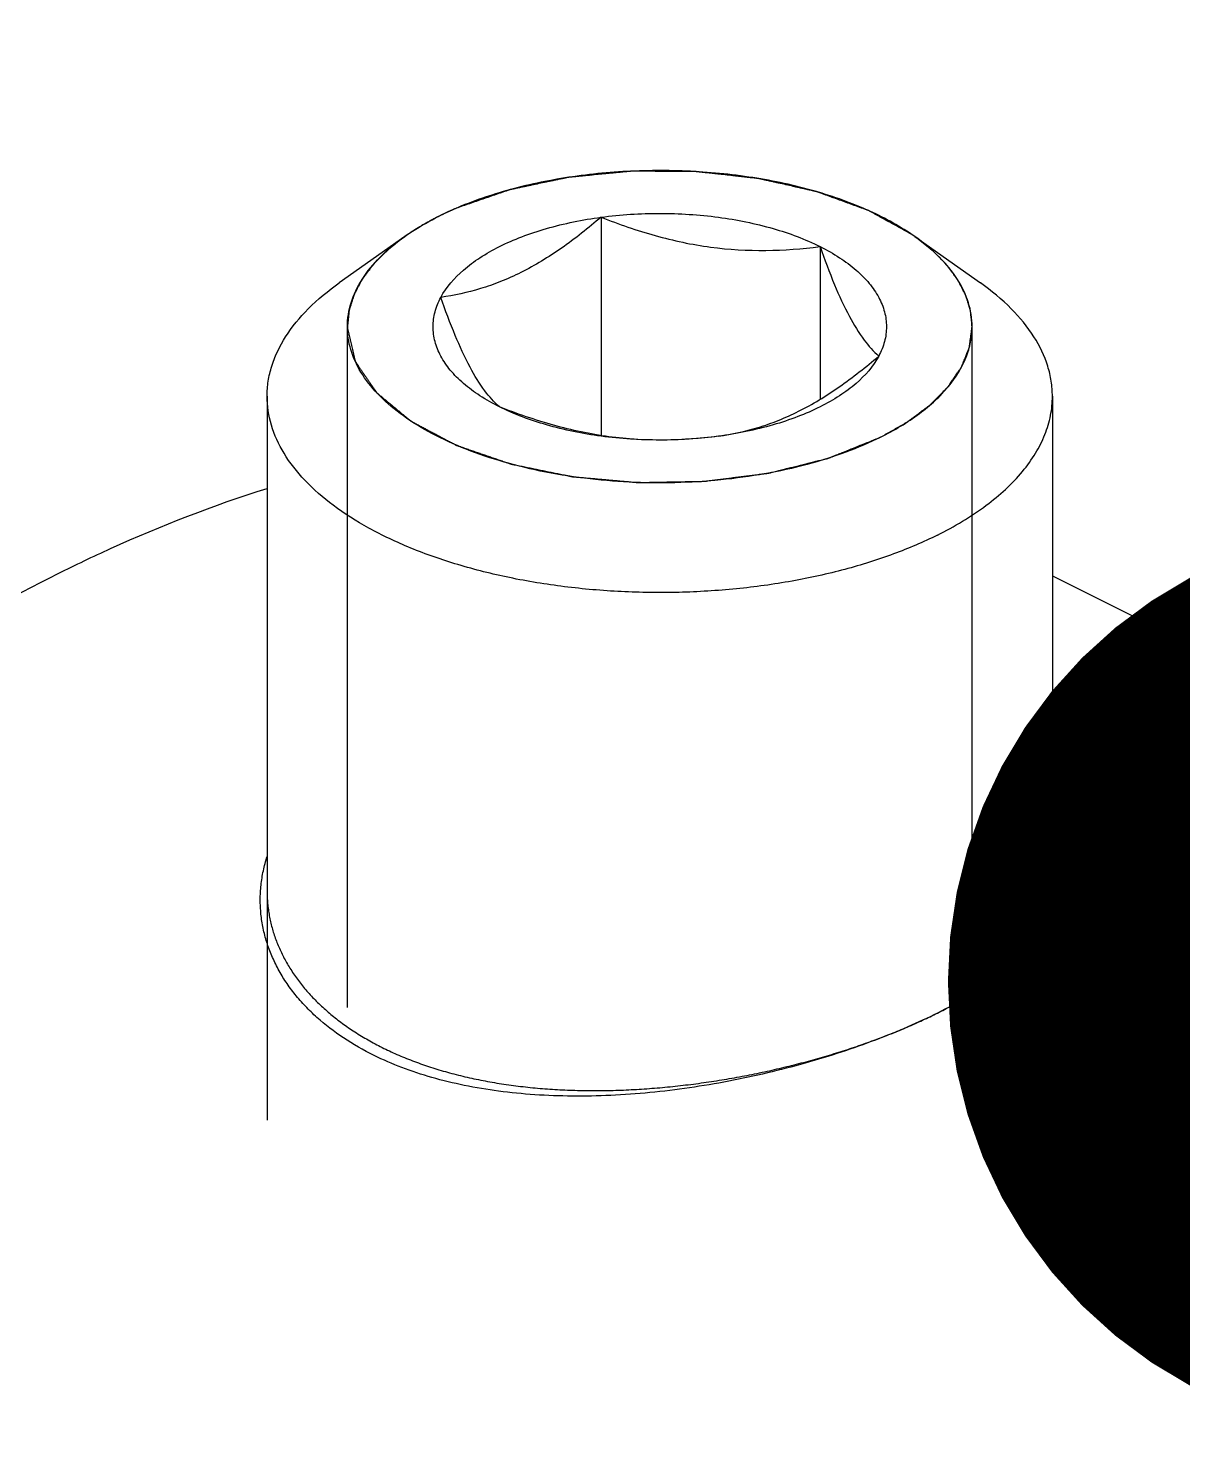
# Model space of a CAD drawing. Header units: millimetres. Extents: x 0 to 210, y 0 to 297.
# Drawn here: x 113.96 to 118.37, y 154.92 to 160.31 of the extents above; entities that cross this region are included whole.
import ezdxf

# ---------------------------------------------------------------- set-up
doc = ezdxf.new("R2010")
doc.units = ezdxf.units.MM
doc.header["$LTSCALE"] = 19.36
doc.layers.get('0').update_dxf_attribs({"linetype": 'CONTINUOUS'})
doc.layers.add('02___PRT_ALL_AXES', color=7, linetype='CONTINUOUS')
doc.styles.get("Standard").update_dxf_attribs({"font": 'txt', "width": 0.85})
doc.dimstyles.get("Standard").update_dxf_attribs({"dimtxt": 3.5, "dimasz": 3.5, "dimexe": 1.5, "dimexo": 1, "dimtad": 1, "dimdec": 3, "dimtxsty": 'STANDARD', "dimblk": 'OPEN', "dimblk1": 'OPEN', "dimblk2": 'OPEN', "dimcen": 0.09, "dimadec": 3, "dimazin": 2, "dimtol": 1, "dimtp": 0.001, "dimtm": 0.001, "dimtfac": 1, "dimtdec": 3, "dimtofl": 0, "dimtmove": 0, "dimatfit": 3, "dimldrblk": 'OPEN', "dimfxl": 1, "dimtolj": 1, "dimarcsym": 0})

# ---------------------------------------------------------------- blocks, each defined once
blk = doc.blocks.new('_OPEN')
at = {"color": 0, "linetype": 'BYBLOCK'}
for p, q in [((0, 0), (-1, 0.2143)), ((-1, -0.2143), (0, 0)), ((-1, 0), (0, 0))]:
    blk.add_line(p, q, dxfattribs=at)

msp = doc.modelspace()

# ---------------------------------------------------------------- linework, layer by layer
at = {"color": 2, "linetype": 'CONTINUOUS'}
for p, q in [((115.3994, 159.5151), (115.3973, 159.5136)), ((115.4102, 159.5225), (115.3994, 159.5151)), ((115.4666, 159.558), (115.4629, 159.5558)), ((117.3458, 159.5136), (117.3346, 159.5214)), ((115.1783, 156.5683), (115.1783, 159.1691)), ((115.1783, 159.1691), (115.1784, 159.1628)), ((117.5648, 156.6455), (117.5648, 159.1691))]:
    msp.add_line(p, q, dxfattribs=at)
for points, knots in [([(117.3346, 159.5214), (117.3277, 159.5252), (117.314, 159.5327), (117.2935, 159.5441), (117.2729, 159.5555), (117.2524, 159.5669), (117.2352, 159.5764), (117.2215, 159.5839), (117.2113, 159.5896), (117.2027, 159.5944), (117.1959, 159.5982), (117.1907, 159.601), (117.1856, 159.6039), (117.1813, 159.6062), (117.1779, 159.6081), (117.1757, 159.6093), (117.174, 159.6103), (117.1727, 159.611), (117.1717, 159.6116), (117.1709, 159.612), (117.1705, 159.6122), (117.1702, 159.6124), (117.1698, 159.6125), (117.1693, 159.6127), (117.1684, 159.6131), (117.1671, 159.6135), (117.1655, 159.6141), (117.1635, 159.6148), (117.1609, 159.6158), (117.1567, 159.6173), (117.1516, 159.6192), (117.1454, 159.6214), (117.1392, 159.6237), (117.1309, 159.6267), (117.1206, 159.6305), (117.1082, 159.635), (117.0917, 159.641), (117.0711, 159.6485), (117.0504, 159.6561), (117.0339, 159.6621), (117.0215, 159.6666), (117.0112, 159.6704), (117.0029, 159.6734), (116.9968, 159.6756), (116.9906, 159.6779), (116.9854, 159.6798), (116.9813, 159.6813), (116.9787, 159.6822), (116.9766, 159.683), (116.9751, 159.6836), (116.9738, 159.684), (116.9727, 159.6844), (116.972, 159.6847), (116.9711, 159.6849), (116.9699, 159.6851), (116.9685, 159.6855), (116.9667, 159.6859), (116.9644, 159.6864), (116.9615, 159.6871), (116.9568, 159.6881), (116.951, 159.6894), (116.944, 159.691), (116.937, 159.6926), (116.9277, 159.6947), (116.9161, 159.6973), (116.9021, 159.7005), (116.8835, 159.7047), (116.8602, 159.7099), (116.8369, 159.7152), (116.8183, 159.7194), (116.8043, 159.7226), (116.7903, 159.7257), (116.7787, 159.7283), (116.7694, 159.7304), (116.7636, 159.7318), (116.7589, 159.7328), (116.7554, 159.7336), (116.7525, 159.7343), (116.7505, 159.7347), (116.7493, 159.735), (116.7484, 159.7352), (116.7475, 159.7353), (116.7462, 159.7354), (116.7441, 159.7357), (116.7409, 159.736), (116.7372, 159.7364), (116.7322, 159.737), (116.726, 159.7377), (116.716, 159.7388), (116.7035, 159.7402), (116.6885, 159.7418), (116.6736, 159.7435), (116.6536, 159.7457), (116.6287, 159.7485), (116.6037, 159.7512), (116.5838, 159.7534), (116.5688, 159.7551), (116.5538, 159.7568), (116.5414, 159.7582), (116.5314, 159.7593), (116.5251, 159.76), (116.5202, 159.7605), (116.5164, 159.7609), (116.5133, 159.7613), (116.5111, 159.7615), (116.5099, 159.7616), (116.5089, 159.7618), (116.508, 159.7618), (116.5067, 159.7618), (116.5045, 159.7618), (116.5013, 159.7618), (116.4974, 159.7618), (116.4923, 159.7619), (116.4859, 159.7619), (116.4757, 159.762), (116.4629, 159.762), (116.4476, 159.7621), (116.4323, 159.7622), (116.4118, 159.7624), (116.3863, 159.7625), (116.3607, 159.7627), (116.3403, 159.7628), (116.325, 159.7629), (116.3096, 159.763), (116.2969, 159.7631), (116.2866, 159.7631), (116.2802, 159.7632), (116.2751, 159.7632), (116.2713, 159.7632), (116.2681, 159.7632), (116.2659, 159.7633), (116.2646, 159.7633), (116.2636, 159.7633), (116.2627, 159.7632), (116.2614, 159.7631), (116.2592, 159.7628), (116.2561, 159.7625), (116.2523, 159.7622), (116.2473, 159.7617), (116.2411, 159.7611), (116.231, 159.7601), (116.2185, 159.7589), (116.2034, 159.7574), (116.1884, 159.7559), (116.1683, 159.7539), (116.1433, 159.7515), (116.1182, 159.749), (116.0981, 159.7471), (116.0831, 159.7456), (116.068, 159.7441), (116.0555, 159.7429), (116.0455, 159.7419), (116.0392, 159.7413), (116.0342, 159.7408), (116.0304, 159.7404), (116.0273, 159.7401), (116.0251, 159.7399), (116.0238, 159.7398), (116.0229, 159.7397), (116.022, 159.7395), (116.0208, 159.7393), (116.0188, 159.7388), (116.0158, 159.7382), (116.0123, 159.7374), (116.0076, 159.7365), (116.0017, 159.7352), (115.9923, 159.7332), (115.9805, 159.7307), (115.9664, 159.7278), (115.9523, 159.7248), (115.9334, 159.7208), (115.9099, 159.7158), (115.8864, 159.7109), (115.8675, 159.7069), (115.8534, 159.7039), (115.8416, 159.7014), (115.8322, 159.6994), (115.8251, 159.6979), (115.8181, 159.6965), (115.8122, 159.6952), (115.8075, 159.6942), (115.8046, 159.6936), (115.8022, 159.6931), (115.8004, 159.6927), (115.799, 159.6924), (115.7978, 159.6922), (115.7969, 159.692), (115.7961, 159.6917), (115.795, 159.6913), (115.7937, 159.6909), (115.7921, 159.6903), (115.79, 159.6896), (115.7874, 159.6887), (115.7831, 159.6872), (115.7779, 159.6854), (115.7715, 159.6832), (115.7652, 159.681), (115.7567, 159.678), (115.7461, 159.6744), (115.7334, 159.67), (115.7165, 159.6641), (115.6953, 159.6568), (115.6699, 159.648), (115.6361, 159.6362), (115.6107, 159.6274), (115.5938, 159.6216)], [0, 0, 0, 0, 0.015625, 0.03125, 0.046875, 0.0625, 0.078125, 0.085938, 0.09375, 0.101562, 0.105469, 0.109375, 0.113281, 0.117188, 0.119141, 0.121094, 0.12207, 0.123047, 0.124023, 0.124512, 0.124756, 0.125, 0.125244, 0.125488, 0.125977, 0.126953, 0.12793, 0.128906, 0.130859, 0.132812, 0.136719, 0.140625, 0.144531, 0.148438, 0.15625, 0.164062, 0.171875, 0.1875, 0.203125, 0.210938, 0.21875, 0.226562, 0.230469, 0.234375, 0.238281, 0.242188, 0.244141, 0.246094, 0.24707, 0.248047, 0.249023, 0.249512, 0.25, 0.250488, 0.250977, 0.251953, 0.25293, 0.253906, 0.255859, 0.257812, 0.261719, 0.265625, 0.269531, 0.273438, 0.28125, 0.289062, 0.296875, 0.3125, 0.328125, 0.335938, 0.34375, 0.351562, 0.359375, 0.363281, 0.367188, 0.369141, 0.371094, 0.373047, 0.374023, 0.374512, 0.375, 0.375488, 0.375977, 0.376953, 0.378906, 0.380859, 0.382812, 0.386719, 0.390625, 0.398438, 0.40625, 0.414062, 0.421875, 0.4375, 0.453125, 0.460938, 0.46875, 0.476562, 0.484375, 0.488281, 0.492188, 0.494141, 0.496094, 0.498047, 0.499023, 0.499512, 0.5, 0.500488, 0.500977, 0.501953, 0.503906, 0.505859, 0.507812, 0.511719, 0.515625, 0.523438, 0.53125, 0.539062, 0.546875, 0.5625, 0.578125, 0.585938, 0.59375, 0.601562, 0.609375, 0.613281, 0.617188, 0.619141, 0.621094, 0.623047, 0.624023, 0.624512, 0.625, 0.625488, 0.625977, 0.626953, 0.628906, 0.630859, 0.632812, 0.636719, 0.640625, 0.648438, 0.65625, 0.664062, 0.671875, 0.6875, 0.703125, 0.710938, 0.71875, 0.726562, 0.734375, 0.738281, 0.742188, 0.744141, 0.746094, 0.748047, 0.749023, 0.749512, 0.75, 0.750488, 0.750977, 0.751953, 0.753906, 0.755859, 0.757812, 0.761719, 0.765625, 0.773438, 0.78125, 0.789062, 0.796875, 0.8125, 0.828125, 0.835938, 0.84375, 0.851562, 0.855469, 0.859375, 0.863281, 0.867188, 0.869141, 0.871094, 0.87207, 0.873047, 0.874023, 0.874512, 0.875, 0.875488, 0.875977, 0.876953, 0.87793, 0.878906, 0.880859, 0.882812, 0.886719, 0.890625, 0.894531, 0.898438, 0.90625, 0.914062, 0.921875, 0.9375, 0.953125, 0.96875, 1, 1, 1, 1]), ([(115.5938, 159.6216), (115.5926, 159.6211), (115.5908, 159.6203), (115.5885, 159.6193), (115.587, 159.6186), (115.5858, 159.6181), (115.5851, 159.6178), (115.5846, 159.6176), (115.5843, 159.6174), (115.5838, 159.6172), (115.5834, 159.617), (115.5822, 159.6165), (115.5805, 159.6157), (115.5781, 159.6147), (115.5762, 159.6138), (115.5746, 159.6131), (115.5736, 159.6127), (115.5729, 159.6124), (115.5724, 159.6121), (115.572, 159.612), (115.5717, 159.6118), (115.5712, 159.6116), (115.5705, 159.6113), (115.5693, 159.6107), (115.5679, 159.6101), (115.5664, 159.6094), (115.5653, 159.6089), (115.5644, 159.6085), (115.5637, 159.6082), (115.5632, 159.608), (115.5629, 159.6078), (115.5627, 159.6077), (115.5624, 159.6076), (115.562, 159.6074), (115.5613, 159.6071), (115.5604, 159.6067), (115.5592, 159.6061), (115.5577, 159.6054), (115.5558, 159.6045), (115.5528, 159.6031), (115.549, 159.6013), (115.5452, 159.5995), (115.5422, 159.5981), (115.5404, 159.5972), (115.539, 159.5965), (115.5383, 159.5962), (115.5377, 159.5958), (115.5368, 159.5954), (115.5348, 159.5944), (115.5318, 159.593), (115.5291, 159.5916), (115.5278, 159.591)], [0, 0, 0, 0, 0.0625, 0.09375, 0.125, 0.140625, 0.15625, 0.164062, 0.167969, 0.171875, 0.179688, 0.1875, 0.21875, 0.25, 0.28125, 0.296875, 0.3125, 0.320312, 0.328125, 0.332031, 0.335938, 0.34375, 0.359375, 0.375, 0.40625, 0.4375, 0.453125, 0.46875, 0.484375, 0.492188, 0.496094, 0.5, 0.503906, 0.507812, 0.515625, 0.53125, 0.546875, 0.5625, 0.59375, 0.625, 0.6875, 0.75, 0.78125, 0.8125, 0.828125, 0.835938, 0.84375, 0.859375, 0.875, 0.9375, 1, 1, 1, 1]), ([(115.5278, 159.591), (115.5267, 159.5904), (115.525, 159.5896), (115.5228, 159.5885), (115.5215, 159.5878), (115.5204, 159.5872), (115.5197, 159.5869), (115.5192, 159.5866), (115.5189, 159.5865), (115.5185, 159.5863), (115.5181, 159.5861), (115.517, 159.5855), (115.5154, 159.5847), (115.5132, 159.5835), (115.511, 159.5824), (115.5094, 159.5816), (115.5083, 159.581), (115.5079, 159.5808), (115.5075, 159.5806), (115.5072, 159.5804), (115.5068, 159.5802), (115.5061, 159.5798), (115.505, 159.5793), (115.5037, 159.5785), (115.5023, 159.5778), (115.5013, 159.5773), (115.5005, 159.5768), (115.4998, 159.5765), (115.4993, 159.5762), (115.4991, 159.5761), (115.4989, 159.576), (115.4986, 159.5758), (115.4982, 159.5757), (115.4976, 159.5753), (115.4967, 159.5748), (115.4957, 159.5743), (115.4943, 159.5735), (115.4925, 159.5725), (115.4897, 159.571), (115.4862, 159.5691), (115.4827, 159.5671), (115.4799, 159.5656), (115.4782, 159.5646), (115.477, 159.5639), (115.4763, 159.5636), (115.4757, 159.5632), (115.4749, 159.5628), (115.4731, 159.5617), (115.4703, 159.5601), (115.4678, 159.5587), (115.4666, 159.558)], [0, 0, 0, 0, 0.0625, 0.09375, 0.125, 0.140625, 0.15625, 0.164062, 0.167969, 0.171875, 0.179688, 0.1875, 0.21875, 0.25, 0.28125, 0.3125, 0.320312, 0.328125, 0.332031, 0.335938, 0.34375, 0.359375, 0.375, 0.40625, 0.4375, 0.453125, 0.46875, 0.484375, 0.492188, 0.496094, 0.5, 0.503906, 0.507812, 0.515625, 0.53125, 0.546875, 0.5625, 0.59375, 0.625, 0.6875, 0.75, 0.78125, 0.8125, 0.828125, 0.835938, 0.84375, 0.859375, 0.875, 0.9375, 1, 1, 1, 1]), ([(115.3973, 159.5136), (115.3892, 159.5072), (115.3771, 159.4976), (115.3629, 159.4865), (115.3548, 159.4801), (115.3488, 159.4753), (115.3437, 159.4713), (115.3397, 159.4681), (115.3372, 159.4661), (115.3352, 159.4646), (115.3339, 159.4636), (115.333, 159.4629), (115.3325, 159.4625), (115.3321, 159.462), (115.3316, 159.4615), (115.3303, 159.4602), (115.3284, 159.4583), (115.3259, 159.4558), (115.3233, 159.4533), (115.32, 159.4499), (115.3141, 159.444), (115.3056, 159.4356), (115.2972, 159.4271), (115.2913, 159.4212), (115.2879, 159.4178), (115.2854, 159.4153), (115.2829, 159.4128), (115.281, 159.4109), (115.2797, 159.4096), (115.2792, 159.4091), (115.2787, 159.4087), (115.2784, 159.4082), (115.2778, 159.4074), (115.2769, 159.4063), (115.2755, 159.4045), (115.2738, 159.4022), (115.2711, 159.3985), (115.2676, 159.394), (115.2635, 159.3885), (115.2593, 159.383), (115.2552, 159.3775), (115.2511, 159.372), (115.247, 159.3666), (115.2435, 159.362), (115.2408, 159.3584), (115.239, 159.3561), (115.2377, 159.3542), (115.2366, 159.3529), (115.2358, 159.3517), (115.2352, 159.3509), (115.2348, 159.3505), (115.2345, 159.3501), (115.2344, 159.3498), (115.2341, 159.3493), (115.2337, 159.3485), (115.2331, 159.3474), (115.2324, 159.346), (115.2314, 159.3442), (115.2302, 159.3419), (115.2283, 159.3383), (115.2259, 159.3337), (115.223, 159.3282), (115.2201, 159.3228), (115.2172, 159.3173), (115.2144, 159.3118), (115.2115, 159.3064), (115.2091, 159.3018), (115.2072, 159.2981), (115.206, 159.2959), (115.205, 159.294), (115.2044, 159.2929), (115.204, 159.2921), (115.2037, 159.2916), (115.2036, 159.2912), (115.2034, 159.2906), (115.203, 159.2892), (115.2023, 159.2871), (115.2014, 159.2843), (115.2006, 159.2815), (115.1994, 159.2778), (115.1973, 159.2713), (115.1944, 159.2619), (115.1914, 159.2526), (115.1894, 159.2461), (115.1882, 159.2424), (115.1873, 159.2396), (115.1864, 159.2368), (115.1858, 159.2347), (115.1853, 159.2333), (115.1852, 159.2327), (115.185, 159.2322), (115.1849, 159.2318), (115.1848, 159.2309), (115.1847, 159.2297), (115.1845, 159.2277), (115.1842, 159.2252), (115.1838, 159.2213), (115.1833, 159.2164), (115.1827, 159.2105), (115.1818, 159.2026), (115.1808, 159.1927), (115.1795, 159.1809), (115.1787, 159.173), (115.1783, 159.1691)], [0, 0, 0, 0, 0.0625, 0.09375, 0.109375, 0.125, 0.140625, 0.148438, 0.15625, 0.160156, 0.164062, 0.166016, 0.166992, 0.167969, 0.169922, 0.171875, 0.179688, 0.1875, 0.195312, 0.203125, 0.21875, 0.25, 0.28125, 0.296875, 0.304688, 0.3125, 0.320312, 0.328125, 0.330078, 0.332031, 0.333008, 0.333984, 0.335938, 0.339844, 0.34375, 0.351562, 0.359375, 0.375, 0.390625, 0.40625, 0.421875, 0.4375, 0.453125, 0.46875, 0.476562, 0.484375, 0.488281, 0.492188, 0.496094, 0.498047, 0.499023, 0.5, 0.500977, 0.501953, 0.503906, 0.507812, 0.511719, 0.515625, 0.523438, 0.53125, 0.546875, 0.5625, 0.578125, 0.59375, 0.609375, 0.625, 0.640625, 0.648438, 0.65625, 0.660156, 0.664062, 0.666016, 0.666992, 0.667969, 0.669922, 0.671875, 0.679688, 0.6875, 0.695312, 0.703125, 0.71875, 0.75, 0.78125, 0.796875, 0.804688, 0.8125, 0.820312, 0.828125, 0.830078, 0.832031, 0.833008, 0.833984, 0.835938, 0.839844, 0.84375, 0.851562, 0.859375, 0.875, 0.890625, 0.90625, 0.9375, 0.96875, 1, 1, 1, 1]), ([(115.4629, 159.5558), (115.4609, 159.5546), (115.4579, 159.5528), (115.4544, 159.5507), (115.4524, 159.5495), (115.4509, 159.5486), (115.4494, 159.5477), (115.4483, 159.547), (115.4475, 159.5466), (115.4472, 159.5464), (115.447, 159.5463), (115.4467, 159.5461), (115.4461, 159.5457), (115.4453, 159.5452), (115.444, 159.5444), (115.4423, 159.5434), (115.4407, 159.5424), (115.4394, 159.5416), (115.4384, 159.5409), (115.4376, 159.5404), (115.437, 159.5401), (115.4367, 159.5399), (115.4364, 159.5397), (115.4363, 159.5396), (115.436, 159.5395), (115.4356, 159.5392), (115.435, 159.5388), (115.4343, 159.5383), (115.4333, 159.5377), (115.4321, 159.537), (115.4302, 159.5357), (115.4283, 159.5345), (115.4264, 159.5333), (115.425, 159.5323), (115.4238, 159.5316), (115.4228, 159.5309), (115.4222, 159.5306), (115.4217, 159.5302), (115.4214, 159.53), (115.4212, 159.5299), (115.4209, 159.5297), (115.4203, 159.5293), (115.4194, 159.5287), (115.4181, 159.5278), (115.4164, 159.5266), (115.4136, 159.5248), (115.4116, 159.5234), (115.4102, 159.5225)], [0, 0, 0, 0, 0.125, 0.1875, 0.21875, 0.25, 0.28125, 0.3125, 0.320312, 0.328125, 0.332031, 0.335938, 0.34375, 0.359375, 0.375, 0.40625, 0.4375, 0.453125, 0.46875, 0.484375, 0.492188, 0.496094, 0.5, 0.503906, 0.507812, 0.515625, 0.53125, 0.546875, 0.5625, 0.59375, 0.625, 0.6875, 0.71875, 0.75, 0.78125, 0.796875, 0.8125, 0.820312, 0.828125, 0.832031, 0.835938, 0.84375, 0.859375, 0.875, 0.90625, 0.9375, 1, 1, 1, 1]), ([(117.5648, 159.1691), (117.564, 159.1766), (117.5629, 159.1879), (117.5616, 159.2011), (117.5608, 159.2087), (117.5602, 159.2143), (117.5597, 159.219), (117.5594, 159.2228), (117.5591, 159.2252), (117.5589, 159.227), (117.5588, 159.2282), (117.5587, 159.229), (117.5587, 159.2295), (117.5585, 159.23), (117.5583, 159.2306), (117.5579, 159.232), (117.5573, 159.2341), (117.5564, 159.2369), (117.5555, 159.2396), (117.5544, 159.2434), (117.5524, 159.2499), (117.5496, 159.2592), (117.5467, 159.2686), (117.5447, 159.2751), (117.5436, 159.2788), (117.5427, 159.2816), (117.5419, 159.2844), (117.5412, 159.2865), (117.5408, 159.2879), (117.5406, 159.2885), (117.5405, 159.2889), (117.5402, 159.2894), (117.5398, 159.2902), (117.5392, 159.2914), (117.5382, 159.2933), (117.537, 159.2957), (117.535, 159.2995), (117.5326, 159.3042), (117.5296, 159.3098), (117.5266, 159.3155), (117.5237, 159.3212), (117.5207, 159.3268), (117.5178, 159.3325), (117.5153, 159.3372), (117.5134, 159.341), (117.5121, 159.3434), (117.5112, 159.3453), (117.5104, 159.3467), (117.5098, 159.3478), (117.5094, 159.3487), (117.5091, 159.3491), (117.509, 159.3495), (117.5087, 159.3498), (117.5084, 159.3503), (117.5078, 159.351), (117.507, 159.3522), (117.506, 159.3535), (117.5046, 159.3552), (117.503, 159.3575), (117.5003, 159.361), (117.497, 159.3654), (117.4931, 159.3707), (117.4891, 159.376), (117.4852, 159.3813), (117.4812, 159.3866), (117.4772, 159.3919), (117.4739, 159.3963), (117.4713, 159.3999), (117.4696, 159.4021), (117.4683, 159.4038), (117.4675, 159.4049), (117.4669, 159.4057), (117.4666, 159.4062), (117.4661, 159.4066), (117.4656, 159.4071), (117.4644, 159.4084), (117.4625, 159.4103), (117.46, 159.4128), (117.4575, 159.4153), (117.4541, 159.4187), (117.4483, 159.4247), (117.4399, 159.4331), (117.4315, 159.4416), (117.4257, 159.4475), (117.4224, 159.4509), (117.4198, 159.4534), (117.4178, 159.4555), (117.4161, 159.4572), (117.415, 159.4583), (117.4142, 159.4591), (117.4137, 159.4596), (117.4133, 159.4601), (117.4128, 159.4605), (117.4118, 159.4612), (117.4105, 159.4623), (117.4084, 159.4639), (117.4058, 159.466), (117.4016, 159.4693), (117.3963, 159.4735), (117.39, 159.4785), (117.3816, 159.4852), (117.3711, 159.4935), (117.3585, 159.5035), (117.35, 159.5102), (117.3458, 159.5136)], [0, 0, 0, 0, 0.0625, 0.09375, 0.109375, 0.125, 0.140625, 0.148438, 0.15625, 0.160156, 0.164062, 0.166016, 0.166992, 0.167969, 0.169922, 0.171875, 0.179688, 0.1875, 0.195312, 0.203125, 0.21875, 0.25, 0.28125, 0.296875, 0.304688, 0.3125, 0.320312, 0.328125, 0.330078, 0.332031, 0.333008, 0.333984, 0.335938, 0.339844, 0.34375, 0.351562, 0.359375, 0.375, 0.390625, 0.40625, 0.421875, 0.4375, 0.453125, 0.46875, 0.476562, 0.484375, 0.488281, 0.492188, 0.496094, 0.498047, 0.499023, 0.5, 0.500977, 0.501953, 0.503906, 0.507812, 0.511719, 0.515625, 0.523438, 0.53125, 0.546875, 0.5625, 0.578125, 0.59375, 0.609375, 0.625, 0.640625, 0.648438, 0.65625, 0.660156, 0.664062, 0.666016, 0.666992, 0.667969, 0.669922, 0.671875, 0.679688, 0.6875, 0.695312, 0.703125, 0.71875, 0.75, 0.78125, 0.796875, 0.804688, 0.8125, 0.820312, 0.824219, 0.828125, 0.830078, 0.832031, 0.833008, 0.833984, 0.835938, 0.839844, 0.84375, 0.851562, 0.859375, 0.875, 0.890625, 0.90625, 0.9375, 0.96875, 1, 1, 1, 1]), ([(115.1784, 159.1628), (115.1801, 159.1556), (115.1834, 159.1412), (115.1885, 159.1196), (115.1936, 159.0979), (115.1979, 159.0799), (115.2008, 159.0672), (115.2025, 159.06), (115.2038, 159.0546), (115.2048, 159.0501), (115.2057, 159.0465), (115.2063, 159.0438), (115.2069, 159.0415), (115.2072, 159.04), (115.2074, 159.0391), (115.2076, 159.0384), (115.2077, 159.0378), (115.2078, 159.0374), (115.2079, 159.0369), (115.2083, 159.0364), (115.2089, 159.0355), (115.2096, 159.0345), (115.2108, 159.0327), (115.2123, 159.0306), (115.2146, 159.0272), (115.2176, 159.0229), (115.2211, 159.0177), (115.2246, 159.0125), (115.2282, 159.0074), (115.2329, 159.0005), (115.2388, 158.9919), (115.2458, 158.9816), (115.2529, 158.9713), (115.2599, 158.961), (115.2658, 158.9524), (115.2705, 158.9455), (115.274, 158.9404), (115.2776, 158.9352), (115.2805, 158.9309), (115.2829, 158.9275), (115.2846, 158.9249), (115.2861, 158.9228), (115.2873, 158.9211), (115.2882, 158.9198), (115.2889, 158.9187), (115.2894, 158.9179), (115.2897, 158.9175), (115.2899, 158.9172), (115.2902, 158.9169), (115.2907, 158.9165), (115.2915, 158.9158), (115.2927, 158.9148), (115.2941, 158.9137), (115.2959, 158.9121), (115.2983, 158.9102), (115.3011, 158.9078), (115.3048, 158.9047), (115.3114, 158.8993), (115.3208, 158.8915), (115.3321, 158.8822), (115.3433, 158.8728), (115.3546, 158.8635), (115.3658, 158.8542), (115.3771, 158.8449), (115.3865, 158.8371), (115.394, 158.8309), (115.3996, 158.8262), (115.4052, 158.8215), (115.4099, 158.8176), (115.4137, 158.8145), (115.416, 158.8126), (115.4179, 158.811), (115.4191, 158.8101), (115.42, 158.8093), (115.4206, 158.8088), (115.421, 158.8084), (115.4217, 158.8081), (115.4227, 158.8075), (115.4243, 158.8067), (115.4262, 158.8057), (115.4281, 158.8047), (115.4305, 158.8034), (115.4337, 158.8017), (115.4386, 158.7991), (115.4449, 158.7958), (115.4523, 158.7918), (115.4598, 158.7878), (115.4698, 158.7825), (115.4822, 158.7759), (115.4972, 158.768), (115.5121, 158.7601), (115.5271, 158.7521), (115.542, 158.7442), (115.5545, 158.7376), (115.5644, 158.7323), (115.5719, 158.7284), (115.5781, 158.725), (115.5831, 158.7224), (115.5862, 158.7208), (115.5887, 158.7194), (115.5906, 158.7184), (115.5921, 158.7176), (115.5934, 158.717), (115.5942, 158.7165), (115.5947, 158.7163), (115.595, 158.7161), (115.5954, 158.716), (115.5959, 158.7158), (115.597, 158.7154), (115.5987, 158.7148), (115.6009, 158.7141), (115.6039, 158.713), (115.6077, 158.7117), (115.6137, 158.7097), (115.6211, 158.7071), (115.6301, 158.704), (115.6421, 158.6999), (115.6571, 158.6948), (115.675, 158.6886), (115.693, 158.6824), (115.7109, 158.6763), (115.7289, 158.6701), (115.7439, 158.6649), (115.7558, 158.6608), (115.7648, 158.6577), (115.7738, 158.6547), (115.7813, 158.6521), (115.7873, 158.65), (115.7918, 158.6485), (115.7963, 158.6469), (115.7996, 158.6458), (115.8019, 158.645), (115.8028, 158.6447), (115.8035, 158.6444), (115.8041, 158.6442), (115.8048, 158.6441), (115.806, 158.6439), (115.8079, 158.6435), (115.8113, 158.6428), (115.8155, 158.6419), (115.8222, 158.6405), (115.8306, 158.6388), (115.844, 158.6361), (115.8608, 158.6326), (115.881, 158.6285), (115.9012, 158.6244), (115.9213, 158.6202), (115.9415, 158.6161), (115.9617, 158.6119), (115.9818, 158.6078), (115.9986, 158.6044), (116.0121, 158.6016), (116.0205, 158.5999), (116.0272, 158.5985), (116.0314, 158.5976), (116.0347, 158.597), (116.0366, 158.5966), (116.0379, 158.5963), (116.0387, 158.5961), (116.0399, 158.5961), (116.0412, 158.5959), (116.0439, 158.5957), (116.0479, 158.5953), (116.0533, 158.5949), (116.0586, 158.5944), (116.0658, 158.5937), (116.0747, 158.5929), (116.0855, 158.592), (116.0962, 158.591), (116.1105, 158.5898), (116.1284, 158.5882), (116.1498, 158.5863), (116.1713, 158.5843), (116.1927, 158.5824), (116.2142, 158.5805), (116.2321, 158.5789), (116.2464, 158.5777), (116.2571, 158.5767), (116.266, 158.5759), (116.2732, 158.5753), (116.2786, 158.5748), (116.283, 158.5744), (116.2862, 158.5741), (116.2879, 158.5739), (116.2893, 158.5739), (116.2907, 158.574), (116.2925, 158.574), (116.2957, 158.5741), (116.3002, 158.5741), (116.3056, 158.5742), (116.3129, 158.5744), (116.322, 158.5745), (116.3329, 158.5747), (116.3474, 158.575), (116.3655, 158.5753), (116.3873, 158.5757), (116.4091, 158.5761), (116.4309, 158.5765), (116.4526, 158.5769), (116.4708, 158.5773), (116.4853, 158.5775), (116.4962, 158.5777), (116.5071, 158.5779), (116.5162, 158.5781), (116.5234, 158.5782), (116.5289, 158.5783), (116.5334, 158.5784), (116.537, 158.5785), (116.5393, 158.5785), (116.5409, 158.5786), (116.5418, 158.5786), (116.5427, 158.5787), (116.5438, 158.5788), (116.5455, 158.5791), (116.5477, 158.5793), (116.553, 158.58), (116.5609, 158.581), (116.5715, 158.5824), (116.5856, 158.5842), (116.6032, 158.5864), (116.6243, 158.5891), (116.6454, 158.5918), (116.6665, 158.5945), (116.6876, 158.5972), (116.7088, 158.5999), (116.7299, 158.6025), (116.7475, 158.6048), (116.7598, 158.6064), (116.7668, 158.6073), (116.7721, 158.6079), (116.7774, 158.6086), (116.7818, 158.6092), (116.7853, 158.6096), (116.7875, 158.6099), (116.7891, 158.6103), (116.7908, 158.6107), (116.7928, 158.6112), (116.7952, 158.6118), (116.7985, 158.6126), (116.8042, 158.6141), (116.8123, 158.6161), (116.8221, 158.6185), (116.8351, 158.6217), (116.8513, 158.6258), (116.8708, 158.6307), (116.8903, 158.6355), (116.9098, 158.6404), (116.9293, 158.6453), (116.9488, 158.6501), (116.9651, 158.6542), (116.9781, 158.6574), (116.9878, 158.6598), (116.996, 158.6619), (117.0025, 158.6635), (117.0065, 158.6645), (117.0098, 158.6653), (117.0118, 158.6658), (117.0134, 158.6662), (117.0145, 158.6665), (117.0152, 158.6668), (117.0159, 158.6671), (117.0171, 158.6676), (117.0189, 158.6683), (117.0218, 158.6694), (117.0254, 158.6709), (117.0297, 158.6726), (117.0355, 158.6749), (117.0427, 158.6778), (117.0513, 158.6813), (117.0628, 158.6859), (117.083, 158.694), (117.1117, 158.7056), (117.1463, 158.7195), (117.1808, 158.7333), (117.2038, 158.7426), (117.2153, 158.7472)], [0, 0, 0, 0, 0.015625, 0.03125, 0.046875, 0.0625, 0.070312, 0.074219, 0.078125, 0.082031, 0.083984, 0.085938, 0.087891, 0.088867, 0.089355, 0.089844, 0.090332, 0.090576, 0.09082, 0.091309, 0.091797, 0.092773, 0.09375, 0.095703, 0.097656, 0.101562, 0.105469, 0.109375, 0.113281, 0.117188, 0.125, 0.132812, 0.140625, 0.148438, 0.15625, 0.160156, 0.164062, 0.167969, 0.171875, 0.173828, 0.175781, 0.177734, 0.178711, 0.179688, 0.180664, 0.181152, 0.181396, 0.181641, 0.181885, 0.182129, 0.182617, 0.183594, 0.18457, 0.185547, 0.1875, 0.189453, 0.191406, 0.195312, 0.203125, 0.210938, 0.21875, 0.226562, 0.234375, 0.242188, 0.25, 0.253906, 0.257812, 0.261719, 0.265625, 0.267578, 0.269531, 0.270508, 0.271484, 0.271973, 0.272461, 0.272705, 0.272949, 0.273438, 0.274414, 0.275391, 0.276367, 0.277344, 0.279297, 0.28125, 0.285156, 0.289062, 0.292969, 0.296875, 0.304688, 0.3125, 0.320312, 0.328125, 0.335938, 0.34375, 0.347656, 0.351562, 0.355469, 0.357422, 0.359375, 0.360352, 0.361328, 0.362305, 0.362793, 0.363281, 0.363525, 0.363647, 0.36377, 0.364014, 0.364258, 0.365234, 0.366211, 0.367188, 0.369141, 0.371094, 0.375, 0.378906, 0.382812, 0.390625, 0.398438, 0.40625, 0.414062, 0.421875, 0.429688, 0.433594, 0.4375, 0.441406, 0.445312, 0.447266, 0.449219, 0.451172, 0.453125, 0.453613, 0.454102, 0.454346, 0.45459, 0.454834, 0.455078, 0.456055, 0.457031, 0.458984, 0.460938, 0.464844, 0.46875, 0.476562, 0.484375, 0.492188, 0.5, 0.507812, 0.515625, 0.523438, 0.53125, 0.535156, 0.539062, 0.541016, 0.542969, 0.543945, 0.544922, 0.545166, 0.54541, 0.545898, 0.546387, 0.546875, 0.548828, 0.550781, 0.552734, 0.554688, 0.558594, 0.5625, 0.566406, 0.570312, 0.578125, 0.585938, 0.59375, 0.601562, 0.609375, 0.617188, 0.621094, 0.625, 0.628906, 0.630859, 0.632812, 0.634766, 0.635742, 0.63623, 0.636719, 0.637207, 0.637695, 0.638672, 0.640625, 0.642578, 0.644531, 0.648438, 0.652344, 0.65625, 0.664062, 0.671875, 0.679688, 0.6875, 0.695312, 0.703125, 0.707031, 0.710938, 0.714844, 0.71875, 0.720703, 0.722656, 0.724609, 0.725586, 0.726562, 0.727051, 0.727295, 0.727539, 0.728027, 0.728516, 0.729492, 0.730469, 0.734375, 0.738281, 0.742188, 0.75, 0.757812, 0.765625, 0.773438, 0.78125, 0.789062, 0.796875, 0.804688, 0.808594, 0.810547, 0.8125, 0.814453, 0.816406, 0.817383, 0.818359, 0.818848, 0.819336, 0.820312, 0.821289, 0.822266, 0.824219, 0.828125, 0.832031, 0.835938, 0.84375, 0.851562, 0.859375, 0.867188, 0.875, 0.882812, 0.890625, 0.894531, 0.898438, 0.902344, 0.904297, 0.90625, 0.907227, 0.908203, 0.908691, 0.90918, 0.909424, 0.909668, 0.910156, 0.911133, 0.912109, 0.914062, 0.916016, 0.917969, 0.921875, 0.925781, 0.929688, 0.9375, 0.953125, 0.96875, 0.984375, 1, 1, 1, 1]), ([(117.2153, 158.7472), (117.2217, 158.7508), (117.2344, 158.7581), (117.2534, 158.7689), (117.2693, 158.7779), (117.282, 158.7852), (117.2915, 158.7906), (117.2995, 158.7951), (117.3058, 158.7987), (117.3098, 158.801), (117.313, 158.8028), (117.315, 158.8039), (117.3164, 158.8047), (117.3171, 158.8052), (117.3178, 158.8057), (117.3187, 158.8063), (117.32, 158.8074), (117.3218, 158.8087), (117.3245, 158.8107), (117.3279, 158.8133), (117.3321, 158.8164), (117.3376, 158.8205), (117.3472, 158.8277), (117.3609, 158.8379), (117.3747, 158.8482), (117.3843, 158.8554), (117.3898, 158.8595), (117.3939, 158.8626), (117.3974, 158.8651), (117.4001, 158.8672), (117.4018, 158.8685), (117.4032, 158.8695), (117.4041, 158.8701), (117.4048, 158.8707), (117.4052, 158.8711), (117.4056, 158.8715), (117.4064, 158.8723), (117.4076, 158.8735), (117.4092, 158.8751), (117.4108, 158.8767), (117.4129, 158.8789), (117.4167, 158.8826), (117.422, 158.888), (117.4284, 158.8945), (117.4348, 158.901), (117.4412, 158.9075), (117.4476, 158.9139), (117.454, 158.9204), (117.4593, 158.9258), (117.4636, 158.9301), (117.4662, 158.9328), (117.4684, 158.935), (117.47, 158.9366), (117.4713, 158.9379), (117.4722, 158.9389), (117.4728, 158.9394), (117.4732, 158.9398), (117.4735, 158.9403), (117.4739, 158.9408), (117.4746, 158.9419), (117.4756, 158.9433), (117.4767, 158.9451), (117.4783, 158.9474), (117.4803, 158.9503), (117.4835, 158.955), (117.4875, 158.9609), (117.4923, 158.9679), (117.4971, 158.9749), (117.5018, 158.9819), (117.5066, 158.9889), (117.5114, 158.996), (117.5154, 159.0018), (117.5182, 159.0059), (117.5198, 159.0082), (117.521, 159.01), (117.5221, 159.0118), (117.523, 159.0131), (117.5236, 159.0139), (117.5239, 159.0143), (117.5241, 159.0146), (117.5242, 159.0149), (117.5244, 159.0154), (117.5247, 159.0162), (117.5252, 159.0173), (117.5258, 159.0188), (117.5267, 159.0212), (117.5279, 159.0241), (117.5293, 159.0277), (117.5312, 159.0324), (117.5345, 159.0406), (117.5392, 159.0524), (117.5439, 159.0642), (117.5472, 159.0725), (117.5491, 159.0772), (117.5505, 159.0807), (117.5517, 159.0837), (117.5527, 159.0861), (117.5533, 159.0875), (117.5537, 159.0887), (117.554, 159.0895), (117.5543, 159.09), (117.5544, 159.0905), (117.5544, 159.091), (117.5545, 159.0919), (117.5547, 159.0933), (117.555, 159.0951), (117.5552, 159.097), (117.5555, 159.0994), (117.5561, 159.1038), (117.5569, 159.1099), (117.5579, 159.1173), (117.5589, 159.1247), (117.5599, 159.1321), (117.5612, 159.142), (117.5628, 159.1543), (117.5641, 159.1642), (117.5648, 159.1691)], [0, 0, 0, 0, 0.03125, 0.0625, 0.09375, 0.109375, 0.125, 0.140625, 0.148438, 0.15625, 0.160156, 0.164062, 0.166016, 0.166992, 0.167969, 0.169922, 0.171875, 0.175781, 0.179688, 0.1875, 0.195312, 0.203125, 0.21875, 0.25, 0.28125, 0.296875, 0.304688, 0.3125, 0.320312, 0.324219, 0.328125, 0.330078, 0.332031, 0.333008, 0.333984, 0.334961, 0.335938, 0.339844, 0.34375, 0.347656, 0.351562, 0.359375, 0.375, 0.390625, 0.40625, 0.421875, 0.4375, 0.453125, 0.46875, 0.476562, 0.484375, 0.488281, 0.492188, 0.496094, 0.498047, 0.499023, 0.5, 0.500977, 0.501953, 0.503906, 0.507812, 0.511719, 0.515625, 0.523438, 0.53125, 0.546875, 0.5625, 0.578125, 0.59375, 0.609375, 0.625, 0.640625, 0.648438, 0.652344, 0.65625, 0.660156, 0.664062, 0.665039, 0.666016, 0.666504, 0.666992, 0.667969, 0.669922, 0.671875, 0.675781, 0.679688, 0.6875, 0.695312, 0.703125, 0.71875, 0.75, 0.78125, 0.796875, 0.804688, 0.8125, 0.820312, 0.824219, 0.828125, 0.830078, 0.832031, 0.833008, 0.833984, 0.834961, 0.835938, 0.839844, 0.84375, 0.847656, 0.851562, 0.859375, 0.875, 0.890625, 0.90625, 0.921875, 0.9375, 0.96875, 1, 1, 1, 1])]:
    msp.add_open_spline(points, degree=3, knots=knots, dxfattribs=at)
at = {"color": 7, "linetype": 'CONTINUOUS'}
for points, knots in [([(114.0734, 158.2263), (114.1396, 158.2593), (114.399, 158.3832), (114.6679, 158.4875), (114.8715, 158.5514)], [0, 0, 0, 0, 0.257275, 1, 1, 1, 1]), ([(113.0128, 157.5647), (113.0991, 157.6294), (113.2724, 157.754), (113.6213, 157.9828), (113.8912, 158.1351), (114.0734, 158.2263)], [0, 0, 0, 0, 0.258526, 0.511485, 1, 1, 1, 1]), ([(115.2802, 156.3851), (115.2398, 156.4051), (115.1633, 156.4485), (115.0772, 156.5145), (115.0176, 156.5723), (114.9781, 156.6174), (114.9433, 156.6646), (114.9136, 156.7138), (114.8889, 156.7647), (114.8695, 156.8171), (114.8556, 156.8708), (114.8472, 156.9253), (114.8445, 156.9804), (114.8475, 157.0358), (114.8563, 157.0911), (114.8658, 157.1274), (114.8715, 157.1454)], [0, 0, 0, 0, 0.143165, 0.278252, 0.343148, 0.406459, 0.468367, 0.52907, 0.588783, 0.647739, 0.706186, 0.764381, 0.822592, 0.881089, 0.940139, 1, 1, 1, 1]), ([(117.8716, 157.1454), (117.876, 157.1358), (117.8837, 157.1164), (117.892, 157.0867), (117.8969, 157.0568), (117.8982, 157.0267), (117.8959, 156.9965), (117.89, 156.9662), (117.8806, 156.936), (117.8675, 156.9058), (117.851, 156.8756), (117.831, 156.8456), (117.8076, 156.8157), (117.7809, 156.786), (117.7509, 156.7565), (117.7177, 156.7272), (117.6813, 156.6982), (117.6557, 156.6795), (117.6424, 156.6702)], [0, 0, 0, 0, 0.054844, 0.108112, 0.160368, 0.212241, 0.26439, 0.317475, 0.372117, 0.42888, 0.488243, 0.550604, 0.61627, 0.685473, 0.758373, 0.835069, 0.91561, 1, 1, 1, 1]), ([(117.6424, 156.6702), (117.6268, 156.6593), (117.5945, 156.6377), (117.5251, 156.5954), (117.4701, 156.5659), (117.4322, 156.5469)], [0, 0, 0, 0, 0.233746, 0.478563, 1, 1, 1, 1]), ([(117.4322, 156.5469), (117.3948, 156.5282), (117.3168, 156.492), (117.1941, 156.4423), (117.0633, 156.3961), (116.9255, 156.3541), (116.7823, 156.3171), (116.635, 156.2856), (116.4852, 156.2604), (116.3348, 156.2421), (116.1852, 156.2313), (116.0382, 156.2283), (115.8952, 156.2335), (115.7576, 156.2469), (115.6264, 156.2687), (115.5028, 156.2987), (115.3874, 156.3368), (115.3148, 156.3681), (115.2802, 156.3851)], [0, 0, 0, 0, 0.056406, 0.116128, 0.178732, 0.243718, 0.310522, 0.378524, 0.447068, 0.515491, 0.583153, 0.649476, 0.713973, 0.776271, 0.836115, 0.893364, 0.947977, 1, 1, 1, 1])]:
    msp.add_open_spline(points, degree=3, knots=knots, dxfattribs=at)
at = {"layer": '02___PRT_ALL_AXES', "color": 7, "linetype": 'CONTINUOUS'}
for p, q in [((116.1474, 159.5874), (116.1474, 158.7534)), ((115.3973, 159.5136), (115.1468, 159.3365)), ((117.3458, 159.5136), (117.5963, 159.3365)), ((116.9839, 159.4753), (116.9839, 158.8915)), ((114.8715, 158.9034), (114.8715, 156.138)), ((117.8715, 158.9034), (117.8715, 156.138)), ((117.8715, 158.2173), (119.4141, 157.446))]:
    msp.add_line(p, q, dxfattribs=at)
for points, knots in [([(117.3459, 159.5135), (117.2922, 159.5515), (117.1685, 159.6193), (116.9595, 159.6935), (116.7237, 159.744), (116.4718, 159.7682), (116.2153, 159.7652), (115.966, 159.7351), (115.7352, 159.6793), (115.5927, 159.6234), (115.5278, 159.591)], [0, 0, 0, 0, 0.104437, 0.222513, 0.351244, 0.486545, 0.623737, 0.757986, 0.884701, 1, 1, 1, 1]), ([(115.3972, 159.5135), (115.4071, 159.5205), (115.4491, 159.5489), (115.4934, 159.5738), (115.5278, 159.591)], [0, 0, 0, 0, 0.239648, 1, 1, 1, 1]), ([(115.535, 159.2812), (115.5564, 159.321), (115.6051, 159.376), (115.6856, 159.4354), (115.7606, 159.4777), (115.8458, 159.5147), (115.9743, 159.5573), (116.0769, 159.5779), (116.1474, 159.5874)], [0, 0, 0, 0, 0.192145, 0.303513, 0.425329, 0.557092, 0.697787, 1, 1, 1, 1]), ([(116.1474, 159.5874), (116.0987, 159.5458), (116.0013, 159.4684), (115.8708, 159.3883), (115.7651, 159.3407), (115.6637, 159.3053), (115.5862, 159.2887), (115.535, 159.2812)], [0, 0, 0, 0, 0.276543, 0.536551, 0.659077, 0.776702, 1, 1, 1, 1]), ([(116.1474, 159.5874), (116.2216, 159.5973), (116.3716, 159.6069), (116.5926, 159.5927), (116.7991, 159.5512), (116.9266, 159.5039), (116.9839, 159.4753)], [0, 0, 0, 0, 0.26283, 0.525653, 0.775223, 1, 1, 1, 1]), ([(116.1474, 159.5874), (116.2152, 159.5607), (116.3522, 159.5132), (116.5636, 159.4681), (116.7757, 159.4559), (116.9153, 159.4667), (116.9839, 159.4753)], [0, 0, 0, 0, 0.255908, 0.50889, 0.757018, 1, 1, 1, 1]), ([(115.1783, 159.1691), (115.1783, 159.1999), (115.1885, 159.264), (115.2328, 159.3552), (115.3037, 159.4406), (115.3638, 159.4899), (115.3972, 159.5135)], [0, 0, 0, 0, 0.218614, 0.451705, 0.710155, 1, 1, 1, 1]), ([(117.5648, 159.1691), (117.5648, 159.1999), (117.5546, 159.264), (117.5103, 159.3552), (117.4394, 159.4406), (117.3792, 159.4899), (117.3459, 159.5135)], [0, 0, 0, 0, 0.218612, 0.451702, 0.710149, 1, 1, 1, 1]), ([(116.9839, 159.4753), (117.0096, 159.4625), (117.0575, 159.4355), (117.1209, 159.3886), (117.1718, 159.3378), (117.2093, 159.2838), (117.2323, 159.2272), (117.2401, 159.1691), (117.2323, 159.111), (117.2175, 159.0746), (117.2081, 159.057)], [0, 0, 0, 0, 0.160898, 0.308016, 0.441541, 0.562864, 0.674754, 0.78143, 0.888116, 1, 1, 1, 1]), ([(116.9839, 159.4753), (117.0012, 159.4263), (117.035, 159.3357), (117.0895, 159.2152), (117.1455, 159.1228), (117.1876, 159.0754), (117.2081, 159.057)], [0, 0, 0, 0, 0.325821, 0.605522, 0.827748, 1, 1, 1, 1]), ([(114.8715, 158.9034), (114.8715, 158.9227), (114.8746, 158.9617), (114.8929, 159.04), (114.94, 159.1374), (115.0292, 159.2447), (115.1048, 159.3068), (115.1468, 159.3365)], [0, 0, 0, 0, 0.108602, 0.219099, 0.452043, 0.710335, 1, 1, 1, 1]), ([(117.8715, 158.9034), (117.8715, 158.9227), (117.8685, 158.9617), (117.8502, 159.04), (117.803, 159.1374), (117.7139, 159.2447), (117.6383, 159.3068), (117.5963, 159.3365)], [0, 0, 0, 0, 0.108602, 0.219097, 0.45204, 0.710327, 1, 1, 1, 1]), ([(115.7592, 158.8629), (115.7335, 158.8757), (115.6856, 158.9027), (115.6222, 158.9496), (115.5713, 159.0004), (115.5338, 159.0544), (115.5108, 159.111), (115.503, 159.1691), (115.5108, 159.2272), (115.5256, 159.2636), (115.535, 159.2812)], [0, 0, 0, 0, 0.160898, 0.308016, 0.441541, 0.562864, 0.674754, 0.78143, 0.888116, 1, 1, 1, 1]), ([(115.7592, 158.8629), (115.7387, 158.8813), (115.6966, 158.9287), (115.6406, 159.021), (115.5861, 159.1416), (115.5523, 159.2321), (115.535, 159.2812)], [0, 0, 0, 0, 0.172252, 0.394478, 0.674179, 1, 1, 1, 1]), ([(117.2153, 158.7472), (117.1721, 158.7256), (117.0798, 158.6863), (116.9318, 158.6399), (116.7718, 158.6048), (116.5454, 158.5737), (116.2567, 158.5669), (115.973, 158.6012), (115.7605, 158.6542), (115.6171, 158.7041), (115.4898, 158.764), (115.381, 158.8326), (115.2932, 158.9087), (115.2281, 158.9911), (115.1876, 159.0785), (115.1783, 159.1396), (115.1783, 159.1691)], [0, 0, 0, 0, 0.062618, 0.129914, 0.201019, 0.274902, 0.426225, 0.574294, 0.644237, 0.710058, 0.770968, 0.826452, 0.876374, 0.921115, 0.961725, 1, 1, 1, 1]), ([(117.2153, 158.7472), (117.2671, 158.7731), (117.3399, 158.8163), (117.4236, 158.8855), (117.4886, 158.9536), (117.5367, 159.0294), (117.5608, 159.1097), (117.5648, 159.1495), (117.5648, 159.1691)], [0, 0, 0, 0, 0.30216, 0.438473, 0.56515, 0.792782, 0.897825, 1, 1, 1, 1]), ([(116.5957, 158.7508), (116.6468, 158.7583), (116.7244, 158.775), (116.8257, 158.8104), (116.9315, 158.8579), (117.062, 158.9381), (117.1594, 159.0155), (117.2081, 159.057)], [0, 0, 0, 0, 0.223298, 0.340923, 0.463449, 0.723457, 1, 1, 1, 1]), ([(117.2081, 159.057), (117.1867, 159.0172), (117.138, 158.9622), (117.0575, 158.9028), (116.9825, 158.8605), (116.8973, 158.8235), (116.7688, 158.7809), (116.6662, 158.7603), (116.5957, 158.7508)], [0, 0, 0, 0, 0.192145, 0.303513, 0.425329, 0.557092, 0.697787, 1, 1, 1, 1]), ([(117.4322, 158.3731), (117.3779, 158.346), (117.2619, 158.2965), (117.0758, 158.2382), (116.8747, 158.194), (116.6629, 158.165), (116.4448, 158.1516), (116.2252, 158.1543), (116.0087, 158.173), (115.7999, 158.2071), (115.6034, 158.2561), (115.4232, 158.3189), (115.2631, 158.3942), (115.1264, 158.4804), (115.0159, 158.5761), (114.9341, 158.6797), (114.8832, 158.7895), (114.8715, 158.8664), (114.8715, 158.9034)], [0, 0, 0, 0, 0.062606, 0.129886, 0.200976, 0.274843, 0.350335, 0.426237, 0.50132, 0.574385, 0.644313, 0.71012, 0.771017, 0.826489, 0.876401, 0.921132, 0.961733, 1, 1, 1, 1]), ([(117.4322, 158.3731), (117.4973, 158.4057), (117.615, 158.4754), (117.7383, 158.5869), (117.8079, 158.6831), (117.8444, 158.755), (117.8666, 158.8288), (117.8715, 158.8788), (117.8715, 158.9034)], [0, 0, 0, 0, 0.302086, 0.564558, 0.682403, 0.792833, 0.89785, 1, 1, 1, 1]), ([(116.5957, 158.7508), (116.5271, 158.7423), (116.3875, 158.7314), (116.1753, 158.7436), (115.964, 158.7887), (115.8269, 158.8363), (115.7592, 158.8629)], [0, 0, 0, 0, 0.242982, 0.49111, 0.744092, 1, 1, 1, 1]), ([(116.5957, 158.7508), (116.5215, 158.7409), (116.3715, 158.7313), (116.1505, 158.7455), (115.944, 158.787), (115.8164, 158.8343), (115.7592, 158.8629)], [0, 0, 0, 0, 0.26283, 0.525653, 0.775223, 1, 1, 1, 1])]:
    msp.add_open_spline(points, degree=3, knots=knots, dxfattribs=at)
at = {"layer": '02___PRT_ALL_AXES', "color": 2, "linetype": 'CONTINUOUS'}
for points, knots in [([(114.8715, 157.012), (114.8715, 157.0042), (114.8719, 156.9887), (114.8735, 156.9654), (114.8761, 156.9422), (114.8797, 156.9191), (114.8844, 156.896), (114.8902, 156.8731), (114.8969, 156.8504), (114.9047, 156.8278), (114.9135, 156.8054), (114.9233, 156.7833), (114.934, 156.7614), (114.9458, 156.7397), (114.9585, 156.7183), (114.9722, 156.6973), (114.9869, 156.6766), (115.0024, 156.6562), (115.0189, 156.6361), (115.0363, 156.6165), (115.0546, 156.5973), (115.0738, 156.5784), (115.0939, 156.56), (115.1148, 156.542), (115.1365, 156.5245), (115.159, 156.5075), (115.1824, 156.4909), (115.2066, 156.4748), (115.2315, 156.4592), (115.2572, 156.4442), (115.2836, 156.4296), (115.3108, 156.4156), (115.3386, 156.4021), (115.3672, 156.3891), (115.3965, 156.3767), (115.4264, 156.3649), (115.457, 156.3536), (115.4882, 156.3429), (115.52, 156.3328), (115.5524, 156.3232), (115.5854, 156.3142), (115.6189, 156.3059), (115.653, 156.2981), (115.6876, 156.2909), (115.7227, 156.2842), (115.7583, 156.2782), (115.7943, 156.2728), (115.8308, 156.268), (115.8677, 156.2638), (115.9049, 156.2601), (115.9425, 156.2571), (115.9804, 156.2547), (116.0187, 156.2528), (116.0572, 156.2516), (116.0959, 156.2509), (116.1349, 156.2508), (116.174, 156.2512), (116.2133, 156.2523), (116.2528, 156.2538), (116.2923, 156.256), (116.3319, 156.2587), (116.3715, 156.2619), (116.4111, 156.2656), (116.4507, 156.2698), (116.4902, 156.2746), (116.5296, 156.2798), (116.5689, 156.2855), (116.6081, 156.2917), (116.647, 156.2983), (116.6858, 156.3053), (116.7243, 156.3128), (116.7625, 156.3207), (116.8004, 156.329), (116.838, 156.3377), (116.8752, 156.3468), (116.9121, 156.3562), (116.9486, 156.366), (116.9846, 156.3761), (117.0202, 156.3866), (117.0553, 156.3973), (117.0899, 156.4084), (117.124, 156.4198), (117.1576, 156.4314), (117.1906, 156.4433), (117.223, 156.4554), (117.2548, 156.4678), (117.286, 156.4805), (117.3166, 156.4933), (117.3466, 156.5064), (117.3758, 156.5197), (117.4044, 156.5332), (117.423, 156.5423), (117.4322, 156.5469)], [0, 0, 0, 0, 0.011129, 0.02224, 0.03335, 0.044461, 0.055572, 0.066683, 0.077794, 0.088905, 0.100016, 0.111127, 0.122238, 0.133349, 0.14446, 0.155571, 0.166681, 0.177792, 0.188903, 0.200014, 0.211125, 0.222236, 0.233347, 0.244458, 0.255569, 0.26668, 0.277791, 0.288902, 0.300012, 0.311123, 0.322234, 0.333345, 0.344456, 0.355567, 0.366678, 0.377789, 0.3889, 0.400011, 0.411122, 0.422232, 0.433343, 0.444454, 0.455565, 0.466676, 0.477787, 0.488898, 0.500009, 0.51112, 0.522231, 0.533342, 0.544453, 0.555563, 0.566674, 0.577785, 0.588896, 0.600007, 0.611118, 0.622229, 0.63334, 0.644451, 0.655562, 0.666673, 0.677783, 0.688894, 0.700005, 0.711116, 0.722227, 0.733338, 0.744449, 0.75556, 0.766671, 0.777782, 0.788893, 0.800004, 0.811114, 0.822225, 0.833336, 0.844447, 0.855558, 0.866669, 0.87778, 0.888891, 0.900002, 0.911113, 0.922224, 0.933335, 0.944445, 0.955556, 0.966667, 0.977778, 0.988889, 1, 1, 1, 1]), ([(117.4322, 156.5469), (117.4414, 156.5515), (117.4595, 156.5607), (117.486, 156.5748), (117.5117, 156.589), (117.5366, 156.6033), (117.5608, 156.6178), (117.5841, 156.6325), (117.6067, 156.6473), (117.6284, 156.6622), (117.6493, 156.6773), (117.6694, 156.6924), (117.6885, 156.7077), (117.7068, 156.7231), (117.7242, 156.7386), (117.7407, 156.7542), (117.7563, 156.7699), (117.7709, 156.7857), (117.7846, 156.8015), (117.7974, 156.8174), (117.8091, 156.8334), (117.8199, 156.8494), (117.8297, 156.8655), (117.8384, 156.8817), (117.8462, 156.8979), (117.853, 156.9141), (117.8587, 156.9304), (117.8634, 156.9467), (117.867, 156.963), (117.8696, 156.9793), (117.8712, 156.9956), (117.8715, 157.0065), (117.8715, 157.012)], [0, 0, 0, 0, 0.033335, 0.06667, 0.100005, 0.13334, 0.166676, 0.200011, 0.233346, 0.266681, 0.300016, 0.333351, 0.366686, 0.400021, 0.433356, 0.466691, 0.500027, 0.533362, 0.566697, 0.600032, 0.633367, 0.666702, 0.700037, 0.733372, 0.766707, 0.800043, 0.833378, 0.866713, 0.900048, 0.933383, 0.966718, 1, 1, 1, 1])]:
    msp.add_open_spline(points, degree=3, knots=knots, dxfattribs=at)

# ---------------------------------------------------------------- leaders
at = {"color": 2, "linetype": 'CONTINUOUS'}
msp.add_leader([(119.2222, 156.6669), (139.0291, 182.5163)], dimstyle='STANDARD', override={"dimtad": 0, "dimldrblk": 'DOT'}, dxfattribs=at)

doc.saveas('drawing.dxf')
